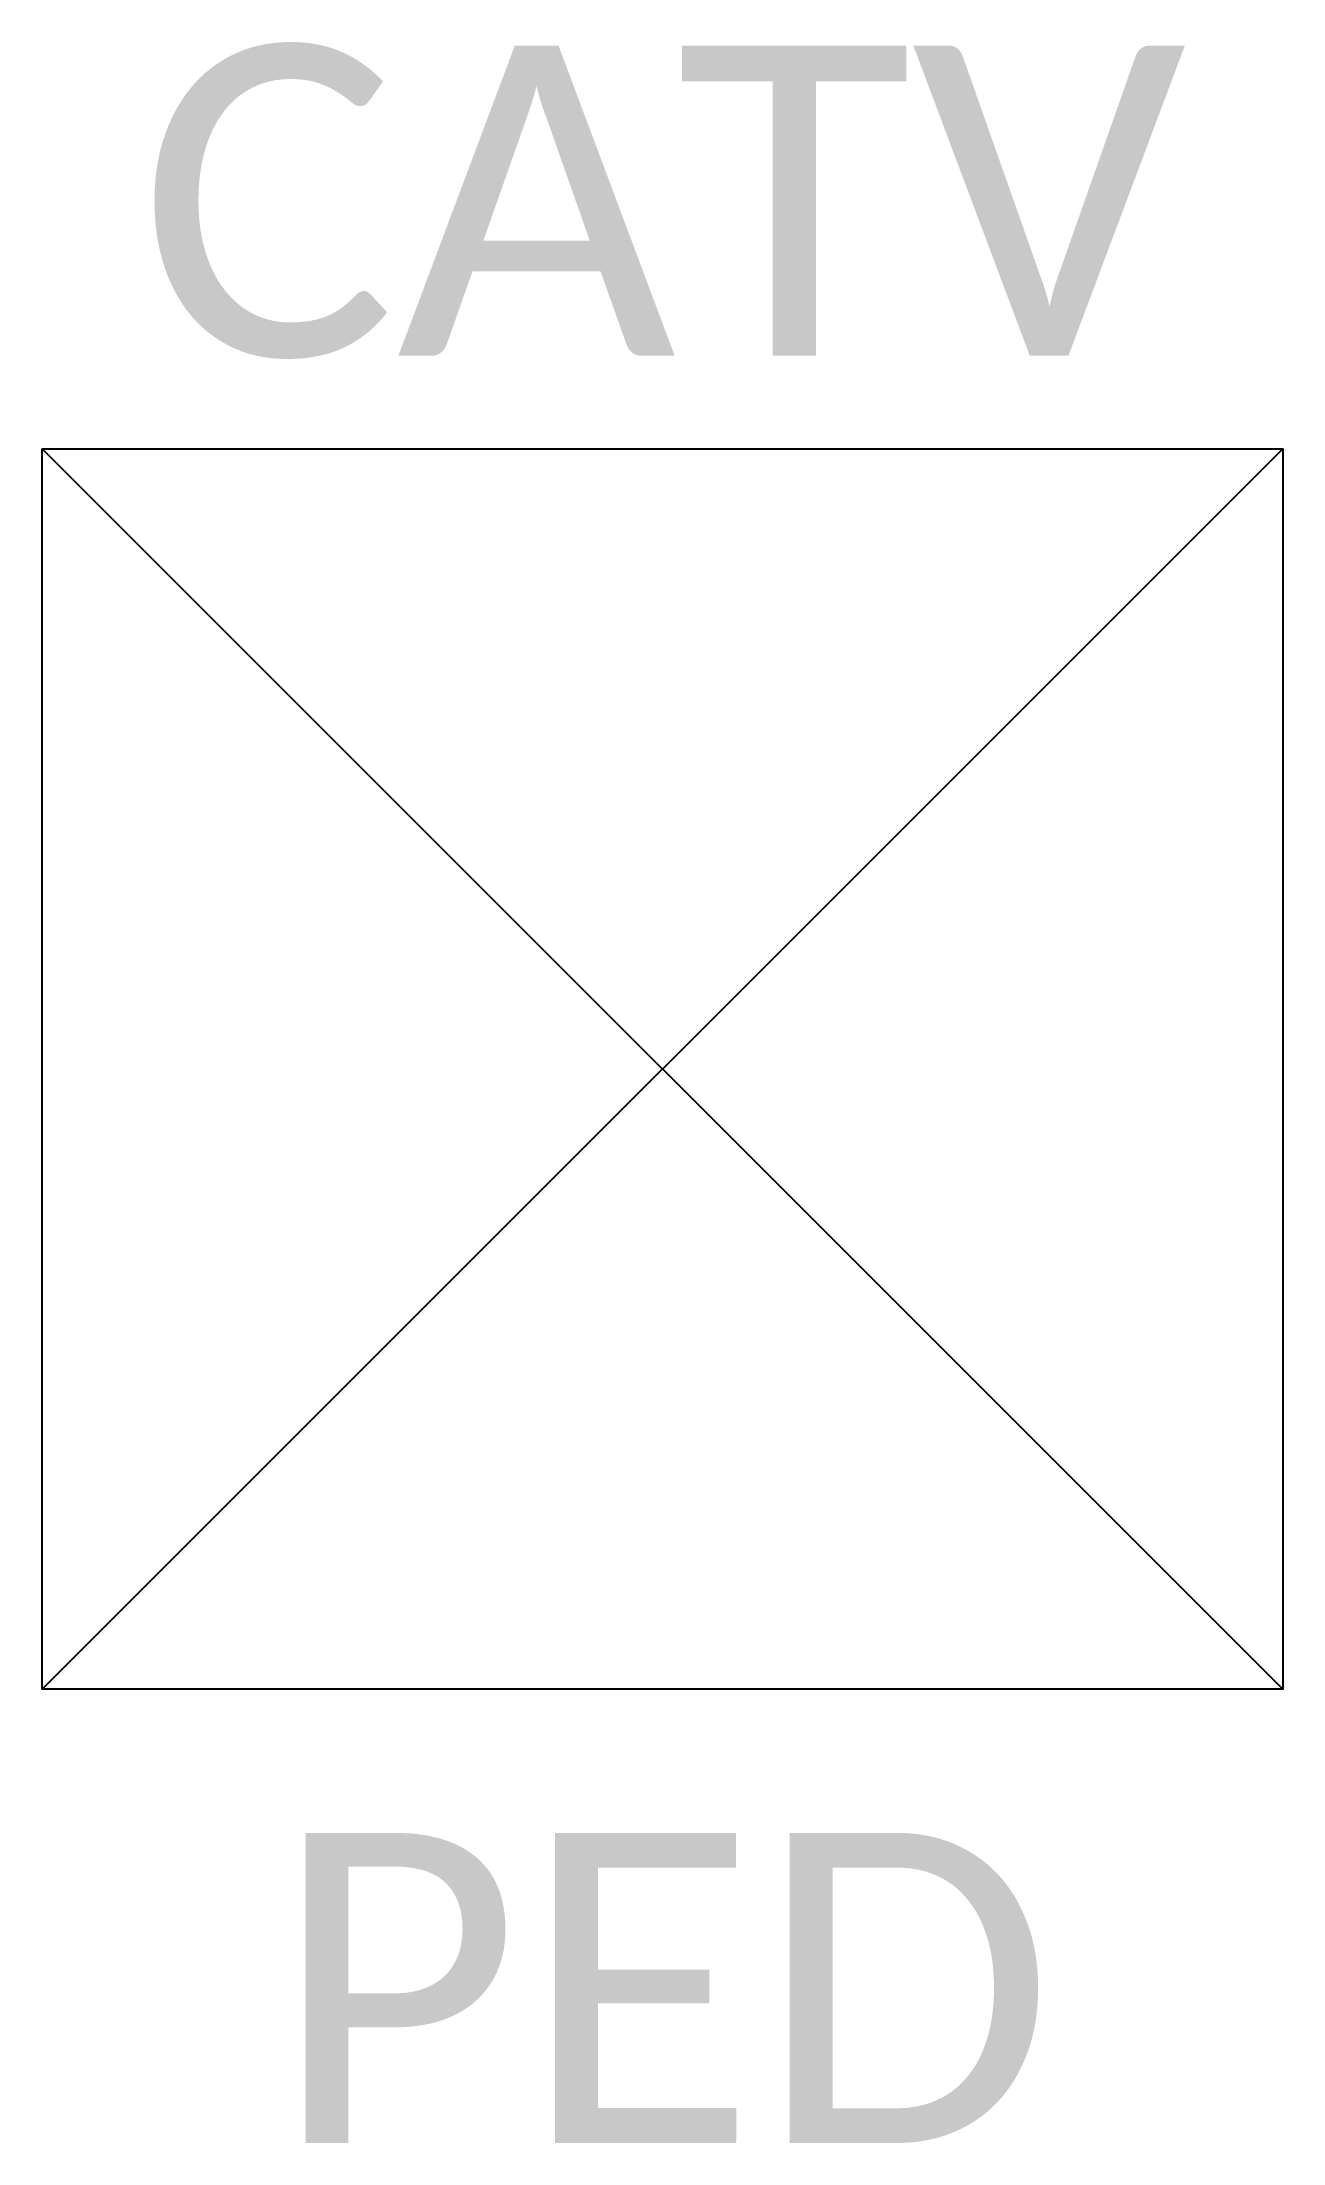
# Model space of a CAD drawing. Extents: x -1 to 1, y -1.73 to 1.66.
import ezdxf
from ezdxf.enums import TextEntityAlignment as Align

# ---------------------------------------------------------------- set-up
doc = ezdxf.new("R2010")
doc.units = 0
doc.header["$MEASUREMENT"] = 0
doc.layers.add('C-COMM-STRC', color=30, linetype='Continuous')
doc.styles.add('EXISTING', font='calibrili.ttf')

msp = doc.modelspace()

# ---------------------------------------------------------------- linework, layer by layer
at = {"layer": 'C-COMM-STRC'}
msp.add_lwpolyline([(-1, 1), (1, 1), (1, -1), (-1, -1)], close=True, dxfattribs=at)
for points in [[(1, 1), (-1, -1)], [(-1, 1), (1, -1)]]:
    msp.add_lwpolyline(points, dxfattribs=at)

# ---------------------------------------------------------------- texts
at = {"layer": 'C-COMM-STRC', "style": 'EXISTING'}
msp.add_text('CATV', height=0.5, dxfattribs=at).set_placement((0, 1), align=Align.BOTTOM_CENTER)
msp.add_text('PED', height=0.5, dxfattribs=at).set_placement((0, -1.2317), align=Align.TOP_CENTER)
msp.add_text('PED', height=0.5, dxfattribs=at).set_placement((0, -1.2317), align=Align.TOP_CENTER)

doc.saveas('drawing.dxf')
